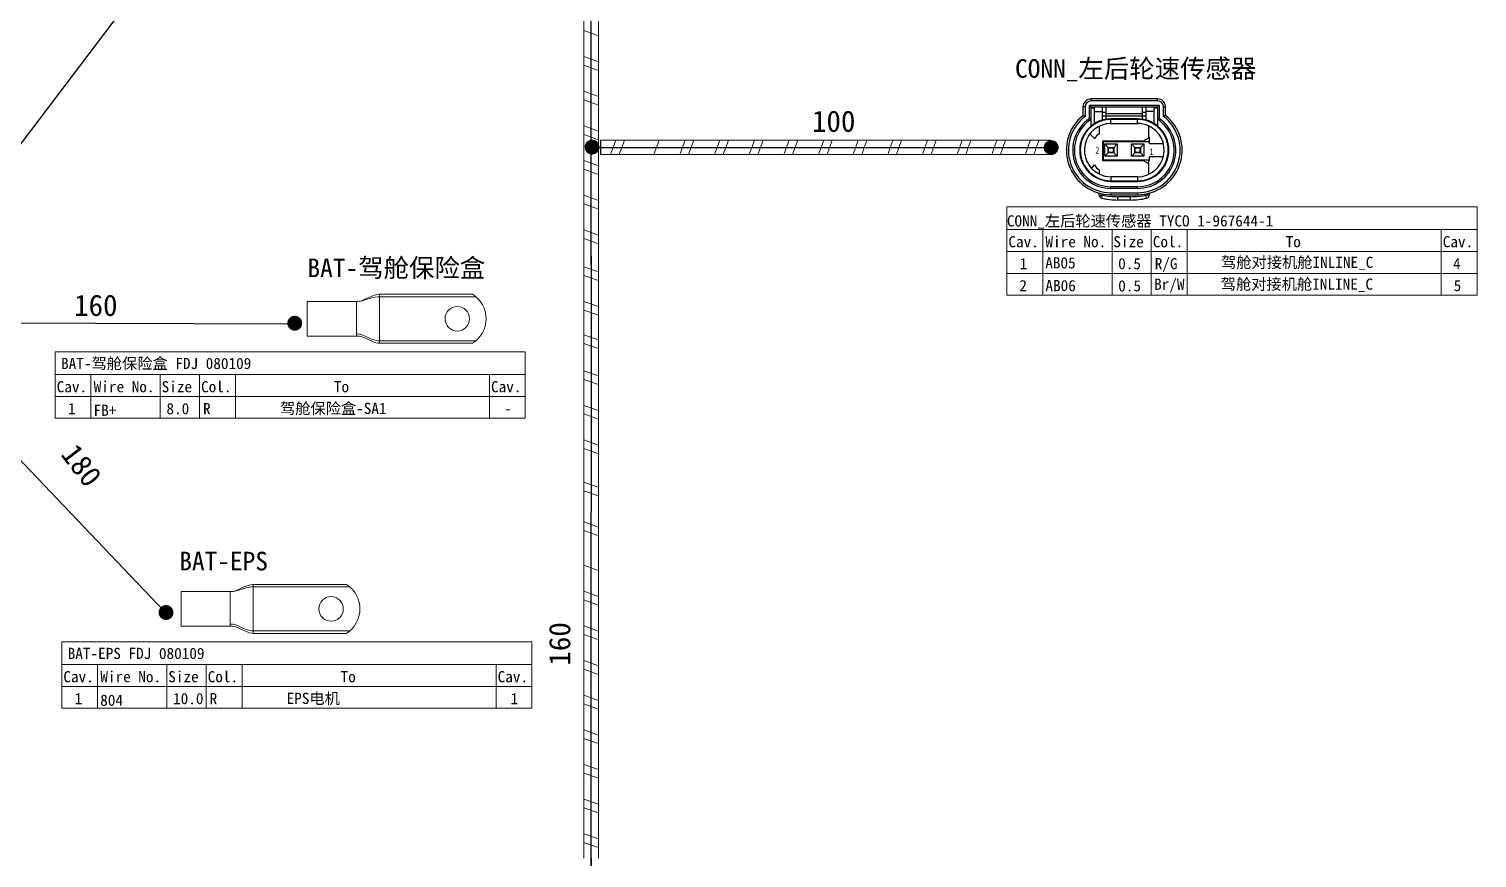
# Model space of a CAD drawing. Header units: millimetres. Extents: x 17 to 3784, y 12 to 1382.
# Drawn here: x 1989.5 to 2087.9, y 158.2 to 214.5 of the extents above; entities that cross this region are included whole.
import ezdxf

# ---------------------------------------------------------------- set-up
doc = ezdxf.new("R2010")
doc.units = ezdxf.units.MM
doc.styles.add('FangSong_GB2312_Style', font='simfang.ttf')
doc.styles.add('HZTXT', font='', dxfattribs={"width": 0.75})
doc.styles.get('HZTXT').set_extended_font_data('宋体')

msp = doc.modelspace()

# ---------------------------------------------------------------- hatches: boundary and pattern name
h = msp.add_hatch(color=0)
edge = h.paths.add_edge_path(flags=0)
edge.add_arc((2027.764, 206.46), 0.507, 180, 540)
h = msp.add_hatch(color=0)
edge = h.paths.add_edge_path(flags=0)
edge.add_arc((2058.954, 206.424), 0.507, 360, 720)
h = msp.add_hatch(color=0)
edge = h.paths.add_edge_path(flags=0)
edge.add_arc((2007.562, 194.493), 0.507, 179.8547, 539.8547)
h = msp.add_hatch(color=0)
edge = h.paths.add_edge_path(flags=0)
edge.add_arc((1998.816, 174.839), 0.507, 133.63059, 493.63059)

# ---------------------------------------------------------------- linework, layer by layer
for p, q in [((1979.851, 194.674), (1996.366, 216.449)), ((2058.922, 205.939), (2058.922, 206.928)), ((1979.802, 194.734), (1998.659, 174.952)), ((1980.042, 194.528), (2007.372, 194.458))]:
    msp.add_line(p, q)
at = {"color": 7, "linetype": 'Continuous'}
for p, q in [((2061.662, 209.598), (2061.662, 209.734)), ((2066.183, 209.734), (2061.662, 209.734)), ((2066.183, 209.598), (2061.662, 209.598)), ((2066.183, 209.598), (2066.183, 209.734)), ((2061.12, 208.613), (2061.12, 209.26)), ((2061.12, 209.251), (2061.123, 209.251)), ((2061.255, 209.191), (2061.12, 209.191)), ((2061.255, 209.191), (2061.255, 208.547)), ((2061.549, 208.397), (2061.549, 209.304)), ((2061.549, 209.304), (2066.296, 209.304)), ((2061.549, 209.304), (2061.662, 209.191)), ((2061.662, 207.888), (2061.662, 209.191)), ((2061.662, 209.191), (2066.183, 209.191)), ((2061.888, 209.101), (2061.662, 209.101)), ((2061.888, 208.05), (2061.888, 209.191)), ((2061.888, 208.875), (2062.431, 208.875)), ((2062.431, 208.293), (2062.431, 209.191)), ((2062.431, 208.83), (2062.702, 208.83)), ((2062.702, 208.351), (2062.702, 209.191)), ((2065.143, 208.715), (2062.702, 208.715)), ((2065.143, 209.191), (2065.143, 208.351)), ((2065.143, 208.83), (2065.414, 208.83)), ((2065.414, 208.293), (2065.414, 209.191)), ((2065.957, 208.875), (2065.414, 208.875)), ((2065.957, 208.05), (2065.957, 209.191)), ((2066.183, 209.101), (2065.957, 209.101)), ((2066.296, 209.304), (2066.183, 209.191)), ((2066.183, 209.191), (2066.183, 207.888)), ((2066.296, 209.304), (2066.296, 208.397)), ((2066.589, 208.547), (2066.589, 209.191)), ((2066.589, 209.191), (2066.725, 209.191)), ((2066.722, 209.251), (2066.725, 209.251)), ((2066.725, 208.613), (2066.725, 209.26)), ((2062.218, 207.875), (2062.218, 207.363)), ((2065.414, 208.558), (2062.431, 208.558)), ((2063.018, 208.061), (2063.018, 208.378)), ((2064.827, 208.378), (2063.018, 208.378)), ((2064.827, 208.338), (2063.018, 208.338)), ((2063.018, 208.061), (2064.827, 208.061)), ((2064.827, 208.061), (2064.827, 208.378)), ((2065.572, 207.9), (2065.572, 207.072)), ((2061.911, 207.031), (2061.586, 207.356)), ((2062.453, 206.863), (2062.453, 205.552)), ((2065.211, 206.863), (2062.453, 206.863)), ((2062.521, 205.575), (2062.521, 206.841)), ((2062.521, 206.841), (2065.64, 206.841)), ((2062.6, 205.835), (2062.6, 206.671)), ((2062.83, 206.442), (2062.6, 206.671)), ((2062.6, 206.671), (2063.436, 206.671)), ((2063.207, 206.442), (2063.436, 206.671)), ((2063.436, 206.671), (2063.436, 205.835)), ((2064.408, 206.671), (2065.245, 206.671)), ((2064.408, 205.835), (2064.408, 206.671)), ((2064.638, 206.442), (2064.408, 206.671)), ((2065.015, 206.442), (2065.245, 206.671)), ((2065.572, 207.072), (2065.211, 206.863)), ((2065.245, 206.671), (2065.245, 205.835)), ((2065.572, 207.135), (2065.64, 207.135)), ((2065.64, 206.682), (2065.64, 207.135)), ((2066.583, 206.682), (2065.64, 206.682)), ((2062.83, 206.064), (2062.6, 205.835)), ((2063.436, 205.835), (2062.6, 205.835)), ((2062.83, 206.064), (2062.83, 206.442)), ((2062.83, 206.442), (2063.207, 206.442)), ((2062.86, 206.411), (2062.83, 206.442)), ((2062.86, 206.095), (2062.83, 206.064)), ((2063.207, 206.064), (2062.83, 206.064)), ((2062.86, 206.095), (2062.86, 206.411)), ((2062.86, 206.411), (2063.177, 206.411)), ((2063.177, 206.095), (2062.86, 206.095)), ((2063.177, 206.411), (2063.207, 206.442)), ((2063.177, 206.411), (2063.177, 206.095)), ((2063.177, 206.095), (2063.207, 206.064)), ((2063.207, 206.442), (2063.207, 206.064)), ((2063.207, 206.064), (2063.436, 205.835)), ((2064.638, 206.064), (2064.408, 205.835)), ((2065.245, 205.835), (2064.408, 205.835)), ((2064.638, 206.442), (2065.015, 206.442)), ((2064.638, 206.064), (2064.638, 206.442)), ((2064.668, 206.411), (2064.638, 206.442)), ((2064.668, 206.095), (2064.638, 206.064)), ((2065.015, 206.064), (2064.638, 206.064)), ((2064.668, 206.411), (2064.985, 206.411)), ((2064.668, 206.095), (2064.668, 206.411)), ((2064.985, 206.095), (2064.668, 206.095)), ((2064.985, 206.411), (2065.015, 206.442)), ((2064.985, 206.411), (2064.985, 206.095)), ((2064.985, 206.095), (2065.015, 206.064)), ((2065.015, 206.442), (2065.015, 206.064)), ((2065.015, 206.064), (2065.245, 205.835)), ((2065.64, 205.824), (2066.583, 205.824)), ((2065.64, 205.575), (2065.64, 205.824)), ((2061.706, 205.01), (2061.91, 205.253)), ((2062.218, 204.917), (2062.218, 204.632)), ((2062.453, 205.552), (2065.211, 205.552)), ((2065.64, 205.575), (2062.521, 205.575)), ((2065.211, 205.552), (2065.572, 205.344)), ((2065.572, 205.344), (2065.572, 204.606)), ((2064.827, 204.445), (2063.018, 204.445)), ((2063.018, 204.445), (2063.018, 204.128)), ((2063.018, 204.168), (2064.827, 204.168)), ((2063.018, 204.128), (2064.827, 204.128)), ((2064.827, 203.767), (2063.018, 203.767)), ((2063.018, 203.654), (2063.018, 203.767)), ((2064.827, 204.445), (2064.827, 204.128)), ((2064.827, 203.654), (2064.827, 203.767)), ((2062.227, 203.204), (2062.227, 203.33)), ((2062.227, 203.204), (2062.453, 203.204)), ((2062.404, 202.984), (2062.453, 203.204)), ((2062.453, 203.204), (2062.453, 203.278)), ((2064.827, 203.654), (2063.018, 203.654)), ((2063.018, 203.36), (2064.827, 203.36)), ((2063.018, 203.36), (2063.018, 203.224)), ((2063.018, 203.224), (2064.827, 203.224)), ((2064.352, 203.089), (2063.493, 203.089)), ((2063.493, 202.863), (2063.493, 203.089)), ((2064.352, 202.863), (2063.493, 202.863)), ((2064.352, 202.863), (2064.352, 203.089)), ((2064.827, 203.36), (2064.827, 203.224)), ((2065.392, 203.278), (2065.392, 203.204)), ((2065.618, 203.204), (2065.392, 203.204)), ((2065.441, 202.984), (2065.392, 203.204)), ((2065.618, 203.33), (2065.618, 203.204))]:
    msp.add_line(p, q, dxfattribs=at)
at = {"color": 0}
msp.add_line((2028.348, 205.947), (2028.348, 206.916), dxfattribs=at)
at = {"color": 0, "linetype": 'Continuous', "lineweight": 25}
for points in [[(2027.703, 198.432), (2027.703, 225.054)], [(2027.932, 206.442), (2058.951, 206.442)], [(2027.703, 199.044), (2027.703, 181.704)], [(2027.703, 157.408), (2027.703, 181.704)], [(2027.7, 158.165), (2027.7, 140.825)]]:
    msp.add_lwpolyline(points, dxfattribs=at)
at = {"color": 0, "linetype": 'Continuous', "lineweight": 13}
for points in [[(2027.703, 222.728), (2027.703, 199.217)], [(2027.703, 199.035), (2027.703, 181.704)], [(1991.285, 192.545), (2023.227, 192.545)], [(2023.227, 192.545), (2023.227, 188.032)], [(1991.285, 191.014), (2023.227, 191.014)], [(2020.794, 191.014), (2020.794, 188.032)], [(1991.285, 189.523), (2023.227, 189.523)], [(1991.285, 188.032), (2023.227, 188.032)], [(2027.703, 181.704), (2027.703, 158.193)], [(1991.735, 172.845), (2023.677, 172.845)], [(2023.677, 172.845), (2023.677, 168.332)], [(1991.735, 171.315), (2023.677, 171.315)], [(2021.244, 171.315), (2021.244, 168.332)], [(1991.735, 169.823), (2023.677, 169.823)], [(1991.735, 168.332), (2023.677, 168.332)]]:
    msp.add_lwpolyline(points, dxfattribs=at)
at = {"color": 0, "linetype": 'Continuous', "lineweight": 0}
for points in [[(2027.214, 213.31), (2027.213, 215.665)], [(2028.192, 215.665), (2028.194, 213.31)], [(2027.213, 214.37), (2028.194, 214.017)], [(2027.214, 210.956), (2027.213, 213.31)], [(2027.213, 212.604), (2028.194, 212.251)], [(2028.192, 213.31), (2028.194, 210.956)], [(2027.213, 212.015), (2028.194, 211.662)], [(2027.214, 208.602), (2027.213, 210.956)], [(2028.192, 210.956), (2028.194, 208.602)], [(2027.213, 210.25), (2028.194, 209.897)], [(2027.213, 209.661), (2028.194, 209.308)], [(2027.214, 206.247), (2027.213, 208.602)], [(2028.192, 208.602), (2028.194, 206.247)], [(2027.213, 207.895), (2028.194, 207.542)], [(2027.213, 207.307), (2028.194, 206.954)], [(2028.312, 206.931), (2030.667, 206.933)], [(2029.018, 205.952), (2029.37, 206.933)], [(2029.607, 205.952), (2029.96, 206.933)], [(2030.667, 206.931), (2033.021, 206.933)], [(2031.961, 205.952), (2032.315, 206.933)], [(2033.021, 206.931), (2035.375, 206.933)], [(2033.727, 205.952), (2034.08, 206.933)], [(2034.316, 205.952), (2034.669, 206.933)], [(2035.375, 206.931), (2037.73, 206.933)], [(2027.214, 203.893), (2027.213, 206.247)], [(2028.192, 206.247), (2028.194, 203.893)], [(2030.667, 205.953), (2028.312, 205.952)], [(2033.021, 205.953), (2030.667, 205.952)], [(2035.375, 205.953), (2033.021, 205.952)], [(2037.73, 205.953), (2035.375, 205.952)], [(2027.213, 205.541), (2028.194, 205.188)], [(2027.213, 204.952), (2028.194, 204.599)], [(2027.214, 201.539), (2027.213, 203.893)], [(2028.192, 203.893), (2028.194, 201.539)], [(2027.213, 203.187), (2028.194, 202.833)], [(2027.213, 202.598), (2028.194, 202.245)], [(2027.214, 199.184), (2027.213, 201.539)], [(2027.213, 200.832), (2028.194, 200.479)], [(2028.192, 201.539), (2028.194, 199.184)], [(2027.213, 200.244), (2028.194, 199.891)], [(2027.212, 196.684), (2027.212, 199.581)], [(2028.193, 199.324), (2028.193, 196.684)], [(2028.193, 197.978), (2027.212, 198.332)], [(2028.193, 197.39), (2027.212, 197.743)], [(2027.212, 194.329), (2027.212, 196.684)], [(2028.193, 195.624), (2027.212, 195.977)], [(2028.193, 196.684), (2028.193, 194.329)], [(2028.193, 195.035), (2027.212, 195.389)], [(2027.212, 191.975), (2027.212, 194.329)], [(2028.193, 194.329), (2028.193, 191.975)], [(2028.174, 193.357), (2027.193, 193.71)], [(2028.174, 192.769), (2027.193, 193.122)], [(2027.212, 189.62), (2027.212, 191.975)], [(2028.193, 191.975), (2028.193, 189.62)], [(2028.193, 190.915), (2027.212, 191.268)], [(2028.193, 190.327), (2027.212, 190.68)], [(2027.212, 187.266), (2027.212, 189.62)], [(2028.193, 188.561), (2027.212, 188.914)], [(2028.193, 189.62), (2028.193, 187.266)], [(2028.193, 187.972), (2027.212, 188.326)], [(2027.212, 183.904), (2027.212, 187.266)], [(2028.193, 187.266), (2028.193, 183.823)], [(2028.193, 186.207), (2027.212, 186.56)], [(2028.193, 185.618), (2027.212, 185.971)], [(2027.212, 181.704), (2027.212, 184.058)], [(2028.193, 184.058), (2028.193, 181.704)], [(2028.181, 183.353), (2027.2, 183.706)], [(2028.181, 182.764), (2027.2, 183.117)], [(2027.214, 179.35), (2027.212, 181.704)], [(2028.192, 181.704), (2028.193, 179.35)], [(2027.212, 180.998), (2028.193, 180.646)], [(2027.212, 180.409), (2028.193, 180.056)], [(2027.214, 176.995), (2027.212, 179.35)], [(2028.192, 179.35), (2028.193, 176.995)], [(2027.212, 178.055), (2028.193, 177.702)], [(2027.214, 174.641), (2027.212, 176.995)], [(2027.212, 176.289), (2028.193, 175.936)], [(2028.192, 176.995), (2028.193, 174.641)], [(2027.212, 175.7), (2028.193, 175.347)], [(2027.214, 172.287), (2027.212, 174.641)], [(2028.192, 174.641), (2028.193, 172.287)], [(2027.212, 173.935), (2028.193, 173.581)], [(2027.212, 173.346), (2028.193, 172.993)], [(2027.214, 169.932), (2027.212, 172.287)], [(2028.192, 172.287), (2028.193, 169.932)], [(2027.212, 171.58), (2028.193, 171.227)], [(2027.212, 170.992), (2028.193, 170.638)], [(2027.214, 167.578), (2027.212, 169.932)], [(2027.212, 169.226), (2028.193, 168.873)], [(2028.192, 169.932), (2028.193, 167.578)], [(2027.212, 168.637), (2028.193, 168.284)], [(2027.214, 165.223), (2027.212, 167.578)], [(2028.192, 167.578), (2028.193, 165.223)], [(2027.212, 166.872), (2028.193, 166.518)], [(2027.212, 166.283), (2028.193, 165.93)], [(2027.214, 162.869), (2027.212, 165.223)], [(2027.212, 164.517), (2028.193, 164.164)], [(2028.192, 165.223), (2028.193, 162.869)], [(2027.212, 163.929), (2028.193, 163.575)], [(2027.214, 160.515), (2027.212, 162.869)], [(2028.192, 162.869), (2028.193, 160.515)], [(2027.212, 162.163), (2028.193, 161.81)], [(2027.212, 161.574), (2028.193, 161.221)], [(2027.214, 158.16), (2027.212, 160.515)], [(2028.192, 160.515), (2028.193, 158.16)], [(2027.212, 159.808), (2028.193, 159.455)], [(2027.212, 159.22), (2028.193, 158.867)]]:
    msp.add_lwpolyline(points, dxfattribs=at)
at = {"color": 7, "linetype": 'Continuous', "lineweight": 0}
for points in [[(2036.082, 205.952), (2036.435, 206.933)], [(2036.67, 205.952), (2037.023, 206.933)], [(2037.73, 206.931), (2040.084, 206.933)], [(2038.436, 205.952), (2038.789, 206.933)], [(2039.024, 205.952), (2039.378, 206.933)], [(2040.084, 206.931), (2042.438, 206.933)], [(2040.79, 205.952), (2041.143, 206.933)], [(2041.379, 205.952), (2041.732, 206.933)], [(2042.438, 206.931), (2044.793, 206.933)], [(2043.145, 205.952), (2043.498, 206.933)], [(2043.733, 205.952), (2044.086, 206.933)], [(2044.793, 206.931), (2047.147, 206.933)], [(2045.499, 205.952), (2045.852, 206.933)], [(2046.088, 205.952), (2046.441, 206.933)], [(2047.147, 206.931), (2049.501, 206.933)], [(2047.853, 205.952), (2048.206, 206.933)], [(2048.442, 205.952), (2048.795, 206.933)], [(2049.501, 206.931), (2051.856, 206.933)], [(2050.208, 205.952), (2050.561, 206.933)], [(2050.796, 205.952), (2051.149, 206.933)], [(2051.855, 206.933), (2054.209, 206.933)], [(2052.914, 206.933), (2052.561, 205.952)], [(2053.503, 206.933), (2053.15, 205.952)], [(2054.209, 206.933), (2056.564, 206.933)], [(2055.269, 206.933), (2054.916, 205.952)], [(2055.857, 206.933), (2055.504, 205.952)], [(2056.564, 206.933), (2058.918, 206.933)], [(2057.536, 206.913), (2057.182, 205.932)], [(2058.124, 206.913), (2057.771, 205.932)], [(2040.084, 205.953), (2037.73, 205.952)], [(2042.438, 205.953), (2040.084, 205.952)], [(2044.793, 205.953), (2042.438, 205.952)], [(2047.147, 205.953), (2044.793, 205.952)], [(2049.501, 205.953), (2047.147, 205.952)], [(2051.856, 205.953), (2049.501, 205.952)], [(2054.209, 205.952), (2051.855, 205.952)], [(2056.564, 205.952), (2054.209, 205.952)], [(2058.918, 205.952), (2056.564, 205.952)]]:
    msp.add_lwpolyline(points, dxfattribs=at)
at = {"color": 7, "linetype": 'Continuous', "lineweight": 13}
for points in [[(2051.858, 206.442), (2058.951, 206.442)], [(2055.947, 202.395), (2087.889, 202.395)], [(2055.947, 202.395), (2055.947, 196.391)], [(2087.889, 202.395), (2087.889, 196.391)], [(2055.947, 200.865), (2087.889, 200.865)], [(2058.381, 200.865), (2058.381, 196.391)], [(2063.089, 200.865), (2063.089, 196.391)], [(2065.758, 200.865), (2065.758, 196.391)], [(2068.191, 200.865), (2068.191, 196.391)], [(2085.456, 200.865), (2085.456, 196.391)], [(2055.947, 199.374), (2087.889, 199.374)], [(2055.947, 197.882), (2087.889, 197.882)], [(2008.414, 195.973), (2011.746, 195.973), (2011.746, 193.621), (2008.414, 193.621), (2008.414, 195.973)], [(2011.878, 195.978), (2012.039, 196.001), (2012.183, 196.047), (2012.33, 196.119), (2012.754, 196.313), (2012.977, 196.397), (2013.125, 196.442), (2013.263, 196.462), (2013.315, 196.464)], [(2013.315, 196.297), (2013.212, 196.293), (2013.033, 196.272), (2012.889, 196.241), (2012.629, 196.166), (2012.349, 196.077), (2012.157, 196.025), (2012.088, 196.009), (2011.945, 195.985)], [(2019.64, 196.464), (2013.315, 196.464), (2013.315, 193.13), (2019.64, 193.13)], [(2019.87, 196.297), (2013.315, 196.297)], [(2055.947, 196.391), (2087.889, 196.391)], [(2013.315, 193.297), (2013.207, 193.303), (2013.103, 193.318), (2012.924, 193.366), (2012.782, 193.42), (2012.515, 193.54), (2012.392, 193.597), (2012.189, 193.682), (2012.117, 193.706), (2011.947, 193.75), (2011.848, 193.764), (2011.746, 193.769)], [(2011.946, 193.609), (2012.127, 193.571), (2012.293, 193.51), (2012.473, 193.422), (2012.909, 193.228), (2013.065, 193.171), (2013.208, 193.138), (2013.315, 193.13)], [(2013.315, 193.297), (2019.87, 193.297)], [(1991.285, 192.545), (1991.285, 188.032)], [(1993.718, 191.014), (1993.718, 188.032)], [(1998.427, 191.014), (1998.427, 188.032)], [(2001.095, 191.014), (2001.095, 188.032)], [(2003.528, 191.014), (2003.528, 188.032)], [(1999.834, 176.262), (2003.167, 176.262), (2003.167, 173.909), (1999.834, 173.909), (1999.834, 176.262)], [(2003.298, 176.266), (2003.46, 176.29), (2003.604, 176.336), (2003.75, 176.408), (2004.174, 176.601), (2004.397, 176.685), (2004.545, 176.73), (2004.683, 176.75), (2004.735, 176.752)], [(2004.735, 176.585), (2004.633, 176.581), (2004.454, 176.56), (2004.31, 176.529), (2004.05, 176.454), (2003.769, 176.365), (2003.578, 176.313), (2003.508, 176.297), (2003.365, 176.273)], [(2011.06, 176.752), (2004.735, 176.752), (2004.735, 173.419), (2011.06, 173.419)], [(2011.291, 176.585), (2004.735, 176.585)], [(2004.735, 173.585), (2004.628, 173.591), (2004.523, 173.607), (2004.345, 173.655), (2004.202, 173.708), (2003.936, 173.828), (2003.813, 173.885), (2003.61, 173.97), (2003.538, 173.994), (2003.368, 174.038), (2003.269, 174.052), (2003.167, 174.057)], [(2003.366, 173.897), (2003.547, 173.86), (2003.714, 173.799), (2003.894, 173.71), (2004.33, 173.517), (2004.486, 173.46), (2004.629, 173.426), (2004.735, 173.419)], [(2004.735, 173.585), (2011.291, 173.585)], [(1991.735, 172.845), (1991.735, 168.332)], [(1994.168, 171.315), (1994.168, 168.332)], [(1998.877, 171.315), (1998.877, 168.332)], [(2001.546, 171.315), (2001.546, 168.332)], [(2003.979, 171.315), (2003.979, 168.332)]]:
    msp.add_lwpolyline(points, dxfattribs=at)
for centre in [(2018.607, 194.797), (2010.028, 175.086)]:
    msp.add_circle(centre, 0.833, dxfattribs=at)
at = {"color": 7, "linetype": 'Continuous'}
for centre, radius, start, end in [((2061.662, 209.191), 0.542, 90, 180), ((2061.662, 209.191), 0.407, 90, 180), ((2066.183, 209.191), 0.542, 0, 90), ((2066.183, 209.191), 0.407, 0, 90), ((2063.018, 206.253), 3.029, 128.81925, 270), ((2055.233, 196.32), 13.629, 63.77816, 64.41194), ((2064.827, 206.253), 3.029, 270, 51.18075), ((2072.611, 196.32), 13.629, 115.58806, 116.22184), ((2063.018, 206.253), 2.893, 127.54437, 270), ((2063.018, 206.253), 2.599, 124.41745, 270), ((2063.018, 206.253), 2.486, 123.05573, 270), ((2063.018, 206.253), 2.125, 90, 270), ((2063.018, 206.253), 2.085, 90, 270), ((2063.018, 206.253), 1.808, 90, 243.69981), ((2056.549, 198.907), 10.727, 61.53037, 62.2148), ((2064.827, 206.253), 2.893, 270, 52.45563), ((2064.827, 206.253), 2.599, 270, 55.58255), ((2064.827, 206.253), 2.125, 270, 90), ((2064.827, 206.253), 2.085, 270, 90), ((2064.827, 206.253), 2.486, 270, 56.94427), ((2064.827, 206.253), 1.808, 65.63802, 90), ((2064.827, 206.253), 1.808, 270, 65.61111), ((2071.296, 198.907), 10.727, 117.7852, 118.46963), ((2062.499, 206.795), 0.633, 116.28632, 158.16913), ((2062.499, 205.485), 0.633, 201.49629, 243.71368), ((2065.279, 205.643), 0.362, 311.885, 349.19308), ((2063.018, 206.253), 1.808, 243.7365, 270), ((2062.453, 203.204), 0.226, 180, 257.3469), ((2063.493, 207.835), 4.972, 257.3469, 270), ((2063.493, 207.835), 4.746, 257.3469, 270), ((2064.352, 207.835), 4.746, 270, 282.6531), ((2064.352, 207.835), 4.972, 270, 282.6531), ((2065.392, 203.204), 0.226, 282.6531, 0)]:
    msp.add_arc(centre, radius, start, end, dxfattribs=at)
at = {"color": 7, "linetype": 'Continuous', "lineweight": 13}
for centre, radius, start, end in [((2011.75, 197.587), 1.615, 270, 277), ((2018.607, 194.797), 1.961, 302, 58), ((2011.744, 192.052), 1.57, 83, 90), ((2011.751, 192.026), 1.595, 83, 90), ((2003.171, 177.875), 1.615, 270, 277), ((2010.028, 175.086), 1.961, 302, 58), ((2003.165, 172.34), 1.57, 83, 90), ((2003.172, 172.314), 1.595, 83, 90)]:
    msp.add_arc(centre, radius, start, end, dxfattribs=at)
at = {"color": 7, "linetype": 'Continuous'}
for points, start_tangent, end_tangent in [([(2061.133, 209.305), (2061.131, 209.302), (2061.127, 209.293), (2061.124, 209.284), (2061.122, 209.277), (2061.121, 209.27), (2061.12, 209.265), (2061.12, 209.26)], (-0.097367, -0.184962), (0, -0.208975)), ([(2066.725, 209.26), (2066.725, 209.265), (2066.724, 209.27), (2066.723, 209.277), (2066.721, 209.284), (2066.718, 209.293), (2066.713, 209.302), (2066.712, 209.305)], (0, 0.208975), (-0.097367, 0.184962))]:
    msp.add_spline(points, degree=3, dxfattribs=dict(at, start_tangent=start_tangent, end_tangent=end_tangent))

# ---------------------------------------------------------------- texts
at = {"color": 0, "linetype": 'Continuous', "style": 'FangSong_GB2312_Style'}
for s, height, p in [('CONN_左后轮速传感器', 1.26546, (2056.503, 211.164)), ('BAT-驾舱保险盒', 1.2655, (2008.426, 197.622)), ('Cav.', 0.7593, (2020.897, 189.801)), ('-', 0.759, (2021.771, 188.31)), ('BAT-EPS', 1.2655, (1999.716, 177.702)), ('BAT-EPS FDJ 080109', 0.75928, (1992.136, 171.682)), ('Cav.', 0.7593, (2021.347, 170.101)), ('1', 0.759, (2022.221, 168.61))]:
    msp.add_text(s, height=height, dxfattribs=at).set_placement(p)
at = {"color": 7, "linetype": 'Continuous', "style": 'FangSong_GB2312_Style'}
for s, height, p in [('100', 1.4467, (2042.703, 207.494)), ('CONN_左后轮速传感器 TYCO 1-967644-1', 0.75928, (2055.947, 201.065)), ('Cav.', 0.7593, (2056.051, 199.652)), ('Wire No.', 0.7593, (2058.564, 199.652)), ('Size', 0.7593, (2063.18, 199.652)), ('Col.', 0.7593, (2065.861, 199.652)), ('To', 0.7593, (2074.889, 199.652)), ('Cav.', 0.7593, (2085.56, 199.652)), ('1', 0.759, (2056.821, 198.161)), ('AB05', 0.7593, (2058.554, 198.218)), ('0.5', 0.7593, (2063.507, 198.161)), ('R/G', 0.7593, (2065.991, 198.161)), ('驾舱对接机舱INLINE_C', 0.75928, (2070.496, 198.248)), ('4', 0.759, (2086.255, 198.161)), ('2', 0.759, (2056.792, 196.669)), ('AB06', 0.7593, (2058.564, 196.669)), ('0.5', 0.7593, (2063.511, 196.655)), ('Br/W', 0.7593, (2065.95, 196.761)), ('驾舱对接机舱INLINE_C', 0.75928, (2070.477, 196.771)), ('5', 0.759, (2086.301, 196.669)), ('160', 1.4467, (1992.569, 194.987)), ('Cav.', 0.7593, (1991.388, 189.801)), ('Wire No.', 0.7593, (1993.902, 189.801)), ('Size', 0.7593, (1998.517, 189.801)), ('Col.', 0.7593, (2001.198, 189.801)), ('To', 0.7593, (2010.226, 189.801)), ('1', 0.759, (1992.158, 188.31)), ('FB+', 0.7593, (1993.894, 188.201)), ('8.0', 0.7593, (1998.844, 188.31)), ('R', 0.759, (2001.329, 188.31)), ('驾舱保险盒-SA1', 0.7593, (2006.555, 188.326)), ('Cav.', 0.7593, (1991.839, 170.101)), ('Wire No.', 0.7593, (1994.352, 170.101)), ('Size', 0.7593, (1998.968, 170.101)), ('Col.', 0.7593, (2001.649, 170.101)), ('To', 0.7593, (2010.677, 170.101)), ('1', 0.759, (1992.609, 168.61)), ('804', 0.7593, (1994.344, 168.501)), ('10.0', 0.7593, (1999.295, 168.61)), ('R', 0.759, (2001.779, 168.61)), ('EPS电机', 0.7593, (2007.005, 168.626))]:
    msp.add_text(s, height=height, dxfattribs=at).set_placement(p)
at = {"linetype": 'Continuous', "style": 'FangSong_GB2312_Style'}
msp.add_text('BAT-驾舱保险盒 FDJ 080109', height=0.75928, dxfattribs=at).set_placement((1991.685, 191.382))
at = {"color": 7, "linetype": 'Continuous', "style": 'FangSong_GB2312_Style'}
msp.add_text('180', height=1.4467, rotation=307.42686, dxfattribs=at).set_placement((1991.613, 185.572))
at = {"color": 0, "linetype": 'Continuous', "style": 'FangSong_GB2312_Style'}
msp.add_text('160', height=1.4467, rotation=90, dxfattribs=at).set_placement((2026.281, 171.23))
at = {"color": 0, "lineweight": -2, "char_height": 0.452, "width": 0.36163, "attachment_point": 7, "rotation": 359.75998, "style": 'HZTXT'}
for s, insert in [('2', (2061.954, 206.012)), ('1', (2065.636, 205.92))]:
    msp.add_mtext(s, dxfattribs=dict(at, insert=insert))

doc.saveas('drawing.dxf')
